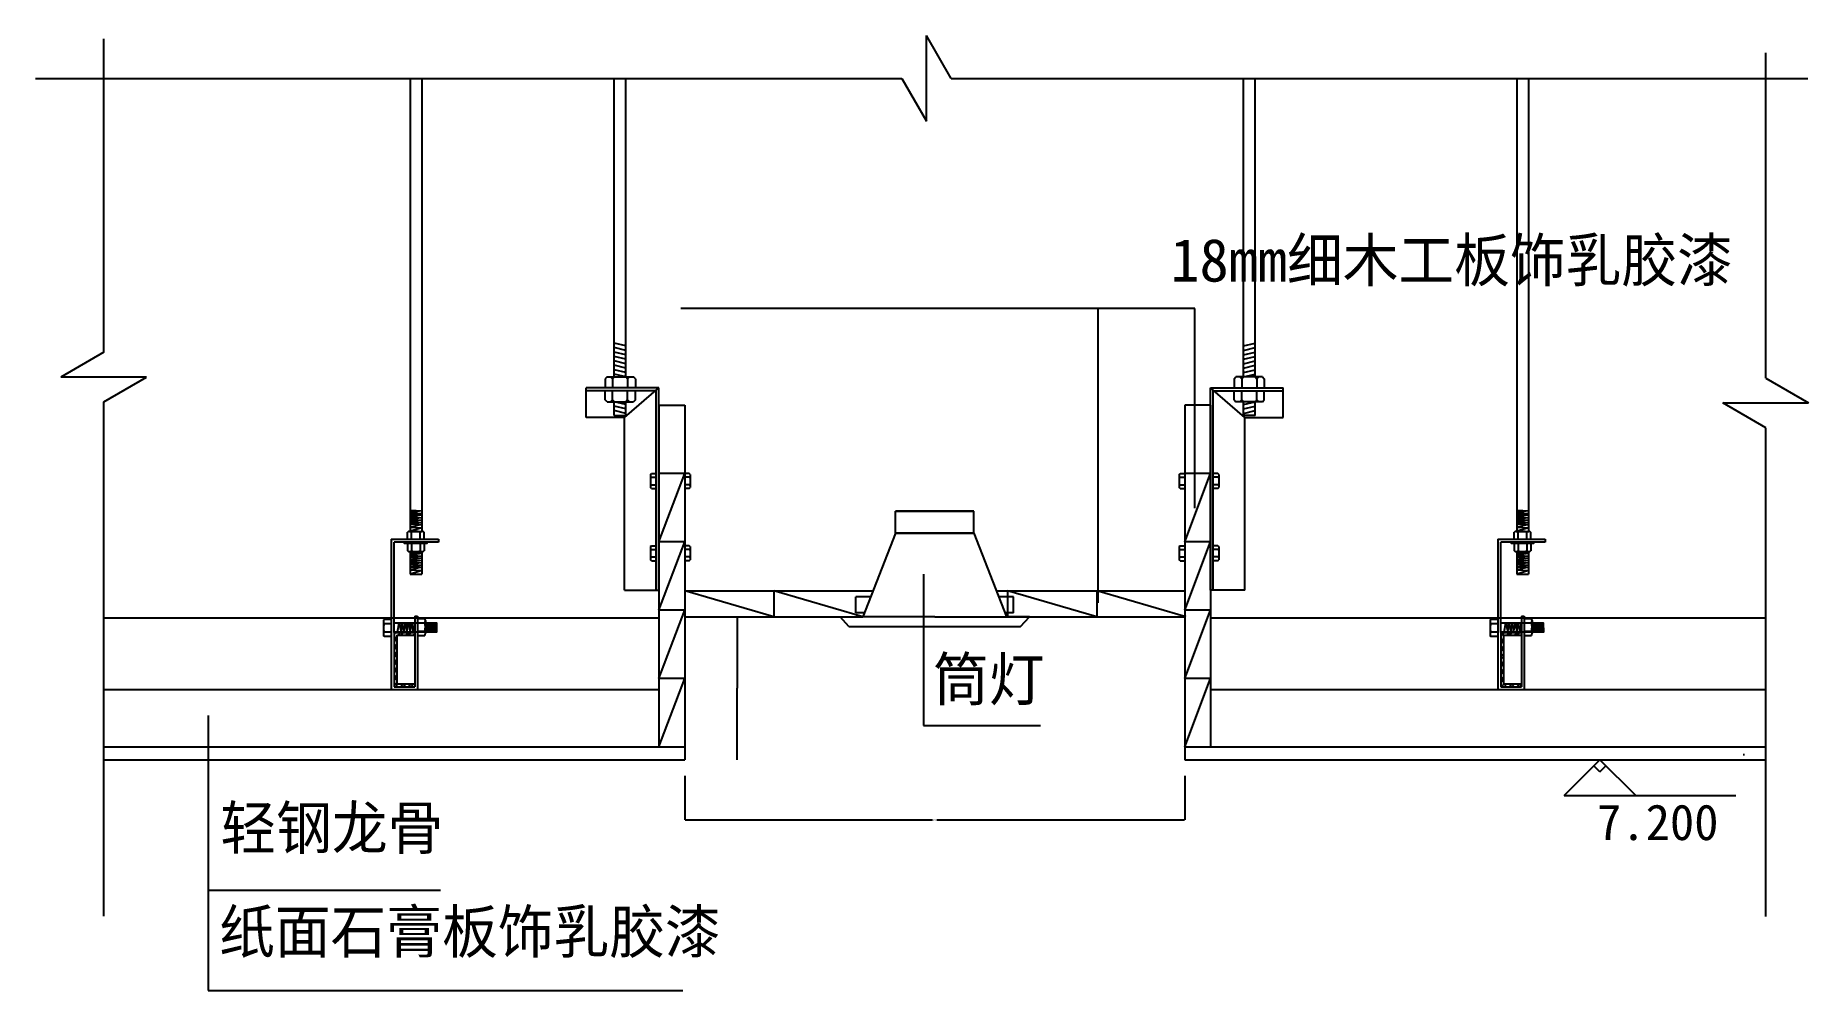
# Model space of a CAD drawing. Header units: metres. Extents: x 0 to 1241, y 0 to 668.
import ezdxf

# ---------------------------------------------------------------- set-up
doc = ezdxf.new("R2010")
doc.units = ezdxf.units.M
for name, color, linetype in [('10', 8, 'Continuous'), ('16', 3, 'Continuous'), ('20', 1, 'Continuous'), ('5', 5, 'Continuous'), ('7', 7, 'Continuous'), ('8', 7, 'Continuous'), ('D', 3, 'Continuous'), ('PUB_HATCH', 7, 'Continuous'), ('家具', 2, 'Continuous')]:
    doc.layers.add(name, color=color, linetype=linetype)
doc.dimstyles.get("Standard").update_dxf_attribs({"dimtxt": 2.5, "dimasz": 2.5, "dimexe": 1.25, "dimexo": 0.625, "dimtad": 1, "dimcen": 2.5, "dimazin": 3, "dimtfac": 1, "dimtmove": 0, "dimatfit": 3})

# ---------------------------------------------------------------- blocks, each defined once
blk = doc.blocks.new('3UP7YMGF')
at = {"color": 0}
for p, q in [((55921.72, 27959.95), (55859.35, 27977.95)), ((55859.35, 27977.95), (55859.35, 27959.95))]:
    blk.add_line(p, q, dxfattribs=at)
blk = doc.blocks.new('P0J8LPTW')
at = {"color": 0}
for p, q in [((0, 0), (1, -1)), ((1, -1), (1, 0))]:
    blk.add_line(p, q, dxfattribs=at)
blk = doc.blocks.new('3UP7YKDT')
at = {"color": 0}
for p, q in [((55841.35, 28012.33), (55859.35, 28060.12)), ((55859.35, 28060.12), (55841.35, 28060.12))]:
    blk.add_line(p, q, dxfattribs=at)
blk = doc.blocks.new('BG1')
at = {"layer": '7'}
for p, q in [((-2.5, 2.5), (0, 0)), ((-2.5, 2.5), (9.5, 2.5)), ((2.5, 2.5), (0, 0)), ((-2.5, 0), (2.5, 0)), ((0, 0.85), (-0.42, 0.42)), ((0, 0.85), (0.42, 0.42))]:
    blk.add_line(p, q, dxfattribs=at)
blk = doc.blocks.new('_CLOSEDFILLED')
at = {"color": 0, "linetype": 'BYBLOCK'}
blk.add_solid([(-1, 0.2), (0, 0), (-1, -0.2)], dxfattribs=at)
blk = doc.blocks.new('*D1')
for p, q in [((454.39, 150.05), (454.39, 119.27)), ((804.39, 150.05), (804.39, 119.27)), ((454.64, 119.27), (627.89, 119.27)), ((630.89, 119.27), (804.14, 119.27))]:
    blk.add_line(p, q)
at = {"layer": 'Defpoints'}
for p in [(454.39, 150.05), (804.39, 150.05), (454.39, 119.27)]:
    blk.add_point(p, dxfattribs=at)
at = {"layer": '7', "xscale": 0.25, "yscale": 0.25, "rotation": 180}
blk.add_blockref('_CLOSEDFILLED', (454.39, 119.27), dxfattribs=at)
at = {"layer": '7', "xscale": 0.25, "yscale": 0.25}
blk.add_blockref('_CLOSEDFILLED', (804.39, 119.27), dxfattribs=at)
at = {"layer": '7', "insert": (629.39, 119.27), "char_height": 1, "attachment_point": 5}
blk.add_mtext('350', dxfattribs=at)
blk = doc.blocks.new('*D2')
for p, q in [((491.16, 261.45), (491.16, 211.45)), ((490.91, 211.45), (490.66, 211.45)), ((491.16, 161.45), (491.16, 211.45)), ((491.16, 211.45), (491.16, 211.45)), ((491.41, 211.45), (491.66, 211.45))]:
    blk.add_line(p, q)
at = {"layer": 'Defpoints'}
for p in [(491.16, 261.45), (491.16, 211.45), (491.16, 161.45)]:
    blk.add_point(p, dxfattribs=at)
at = {"layer": '7', "xscale": 0.25, "yscale": 0.25}
blk.add_blockref('_CLOSEDFILLED', (491.16, 211.45), dxfattribs=at)
at = {"layer": '7', "xscale": 0.25, "yscale": 0.25, "rotation": 180}
blk.add_blockref('_CLOSEDFILLED', (491.16, 211.45), dxfattribs=at)
at = {"layer": '7', "insert": (491.16, 212.575), "char_height": 1, "attachment_point": 5}
blk.add_mtext('0', dxfattribs=at)

msp = doc.modelspace()

# ---------------------------------------------------------------- hatches: boundary and pattern name
at = {"layer": '10'}
h = msp.add_hatch(dxfattribs=at)
h.set_pattern_fill('AR-SAND', scale=3)
h.paths.add_polyline_path([(47.78, 170.45), (47.78, 161.45), (454.39, 161.45), (454.39, 170.45)])
h = msp.add_hatch(dxfattribs=at)
h.set_pattern_fill('AR-SAND', scale=3)
h.paths.add_polyline_path([(804.39, 170.45), (804.39, 161.45), (1211, 161.45), (1211, 170.45)])
at = {"layer": '16'}
h = msp.add_hatch(dxfattribs=at)
h.set_pattern_fill('ANSI32', scale=0.4)
h.paths.add_polyline_path([(265.47, 248.45), (265.47, 250.45), (250.95, 250.45), (250.95, 212.45), (265.47, 212.45), (265.47, 214.45), (252.95, 214.45), (252.95, 248.45)])
h = msp.add_hatch(dxfattribs=at)
h.set_pattern_fill('ANSI32', scale=0.4)
h.paths.add_polyline_path([(1040.08, 248.45), (1040.08, 250.45), (1025.56, 250.45), (1025.56, 212.45), (1040.08, 212.45), (1040.08, 214.45), (1027.56, 214.45), (1027.56, 248.45)])

# ---------------------------------------------------------------- linework, layer by layer
at = {"layer": '10'}
for p, q in [((436.39, 260.45), (47.78, 260.45)), ((1211, 260.45), (822.39, 260.45))]:
    msp.add_line(p, q, dxfattribs=at)
at = {"layer": '16'}
for p, q in [((262.32, 637.95), (262.32, 321.01)), ((270.32, 637.95), (270.32, 321.05)), ((1036.93, 637.95), (1036.93, 321.01)), ((1044.93, 637.95), (1044.93, 321.05)), ((436.39, 409.41), (436.39, 170.45)), ((436.39, 409.41), (454.39, 409.41)), ((454.39, 409.41), (454.39, 161.45)), ((804.39, 409.41), (804.39, 161.45)), ((822.39, 409.41), (804.39, 409.41)), ((822.39, 409.41), (822.39, 170.45)), ((262.38, 335.86), (270.37, 335.47)), ((270.37, 335.47), (262.38, 334.44)), ((1036.99, 335.86), (1044.98, 335.47)), ((1044.98, 335.47), (1036.99, 334.44)), ((270.37, 332.39), (262.25, 331.23)), ((262.25, 331.23), (270.37, 330.71)), ((270.37, 330.71), (262.25, 329.55)), ((262.25, 329.55), (270.37, 329.04)), ((270.37, 329.04), (262.25, 328.14)), ((262.25, 328.14), (270.37, 327.37)), ((262.38, 334.44), (270.24, 333.67)), ((270.24, 333.67), (262.38, 332.9)), ((262.38, 332.9), (270.37, 332.39)), ((270.37, 327.37), (262.38, 326.34)), ((262.38, 326.34), (270.37, 325.95)), ((270.37, 325.95), (262.38, 324.02)), ((262.38, 324.02), (270.37, 323.63)), ((270.37, 323.63), (262.51, 321.19)), ((1044.98, 332.39), (1036.86, 331.23)), ((1036.86, 331.23), (1044.98, 330.71)), ((1044.98, 330.71), (1036.86, 329.55)), ((1036.86, 329.55), (1044.98, 329.04)), ((1044.98, 329.04), (1036.86, 328.14)), ((1036.86, 328.14), (1044.98, 327.37)), ((1036.99, 334.44), (1044.85, 333.67)), ((1044.85, 333.67), (1036.99, 332.9)), ((1036.99, 332.9), (1044.98, 332.39)), ((1044.98, 327.37), (1036.99, 326.34)), ((1036.99, 326.34), (1044.98, 325.95)), ((1044.98, 325.95), (1036.99, 324.02)), ((1036.99, 324.02), (1044.98, 323.63)), ((1044.98, 323.63), (1037.12, 321.19)), ((248.95, 315.61), (248.95, 210.45)), ((248.95, 315.61), (282.05, 315.61)), ((250.95, 250.45), (250.95, 313.62)), ((282.05, 313.62), (250.95, 313.62)), ((260.28, 315.61), (260.28, 320.64)), ((260.28, 312.47), (260.28, 307.44)), ((261.76, 321.07), (270.63, 321.07)), ((263.24, 315.61), (263.24, 320.64)), ((263.24, 312.47), (263.24, 307.44)), ((269.15, 315.61), (269.15, 320.64)), ((269.15, 312.47), (269.15, 307.44)), ((272.1, 315.61), (272.1, 320.64)), ((272.1, 312.47), (272.1, 307.44)), ((282.05, 315.61), (282.05, 313.62)), ((1023.56, 315.61), (1056.66, 315.61)), ((1023.56, 315.61), (1023.56, 210.45)), ((1025.56, 250.45), (1025.56, 313.62)), ((1056.66, 313.62), (1025.56, 313.62)), ((1034.9, 315.61), (1034.9, 320.64)), ((1034.9, 312.47), (1034.9, 307.44)), ((1036.37, 321.07), (1045.24, 321.07)), ((1037.85, 315.61), (1037.85, 320.64)), ((1037.85, 312.47), (1037.85, 307.44)), ((1043.76, 315.61), (1043.76, 320.64)), ((1043.76, 312.47), (1043.76, 307.44)), ((1046.72, 315.61), (1046.72, 320.64)), ((1046.72, 312.47), (1046.72, 307.44)), ((1056.66, 315.61), (1056.66, 313.62)), ((261.76, 307.01), (270.63, 307.01)), ((270.37, 302.49), (262.25, 301.33)), ((262.25, 301.33), (270.37, 300.82)), ((270.37, 300.82), (262.25, 299.66)), ((262.25, 299.66), (270.37, 299.15)), ((270.37, 299.15), (262.25, 298.25)), ((262.25, 298.25), (270.37, 297.47)), ((262.32, 307.06), (262.32, 291.12)), ((262.38, 305.97), (270.37, 305.58)), ((270.37, 305.58), (262.38, 304.55)), ((262.38, 304.55), (270.24, 303.78)), ((270.24, 303.78), (262.38, 303.01)), ((262.38, 303.01), (270.37, 302.49)), ((270.32, 307.02), (270.32, 291.12)), ((1036.37, 307.01), (1045.24, 307.01)), ((1044.98, 302.49), (1036.86, 301.33)), ((1036.86, 301.33), (1044.98, 300.82)), ((1044.98, 300.82), (1036.86, 299.66)), ((1036.86, 299.66), (1044.98, 299.15)), ((1044.98, 299.15), (1036.86, 298.25)), ((1036.86, 298.25), (1044.98, 297.47)), ((1036.93, 307.06), (1036.93, 291.12)), ((1036.99, 305.97), (1044.98, 305.58)), ((1044.98, 305.58), (1036.99, 304.55)), ((1036.99, 304.55), (1044.85, 303.78)), ((1044.85, 303.78), (1036.99, 303.01)), ((1036.99, 303.01), (1044.98, 302.49)), ((1044.93, 307.02), (1044.93, 291.12)), ((262.32, 291.12), (270.32, 291.12)), ((270.37, 297.47), (262.38, 296.44)), ((262.38, 296.44), (270.37, 296.06)), ((270.37, 296.06), (262.38, 294.13)), ((262.38, 294.13), (270.37, 293.74)), ((270.37, 293.74), (262.51, 291.3)), ((1036.93, 291.12), (1044.93, 291.12)), ((1044.98, 297.47), (1036.99, 296.44)), ((1036.99, 296.44), (1044.98, 296.06)), ((1044.98, 296.06), (1036.99, 294.13)), ((1036.99, 294.13), (1044.98, 293.74)), ((1044.98, 293.74), (1037.12, 291.3)), ((454.39, 279.45), (586.16, 279.45)), ((672.63, 279.45), (804.39, 279.45)), ((265.47, 261.75), (267.47, 261.75)), ((265.47, 261.75), (265.47, 212.45)), ((267.47, 261.75), (267.47, 210.45)), ((454.39, 261.45), (579.13, 261.45)), ((679.65, 261.45), (804.39, 261.45)), ((1040.08, 261.75), (1042.08, 261.75)), ((1040.08, 261.75), (1040.08, 212.45)), ((1042.08, 261.75), (1042.08, 210.45)), ((243.51, 257.93), (243.51, 249.06)), ((248.97, 259.4), (243.95, 259.4)), ((248.97, 256.45), (243.95, 256.45)), ((248.97, 250.54), (243.95, 250.54)), ((250.95, 250.45), (265.47, 250.45)), ((250.95, 250.45), (250.95, 212.45)), ((252.95, 248.45), (265.47, 248.45)), ((252.95, 248.45), (252.95, 214.45)), ((253.37, 250.74), (254.56, 257.2)), ((254.56, 257.2), (255.9, 250.69)), ((255.9, 250.69), (256.63, 257.2)), ((256.63, 257.2), (257.92, 250.74)), ((257.92, 250.74), (258.96, 257.2)), ((258.96, 257.2), (259.99, 250.74)), ((259.99, 250.74), (261.18, 257.2)), ((261.18, 257.2), (262.22, 250.74)), ((262.22, 250.74), (263.1, 257.15)), ((263.1, 257.15), (264.34, 250.74)), ((264.34, 250.74), (265.42, 257.15)), ((265.47, 250.45), (265.47, 248.45)), ((267.42, 260.18), (272.44, 260.18)), ((267.42, 257.23), (272.44, 257.23)), ((267.42, 251.32), (272.44, 251.32)), ((267.42, 248.36), (272.44, 248.36)), ((272.88, 258.7), (272.88, 249.84)), ((273.3, 250.73), (273.63, 257.21)), ((273.63, 257.21), (274.2, 250.77)), ((274.2, 250.77), (274.78, 257.17)), ((274.78, 257.17), (275.52, 250.73)), ((275.52, 250.73), (276.17, 257.21)), ((276.17, 257.21), (276.85, 250.73)), ((276.85, 250.73), (277.46, 257.21)), ((277.46, 257.21), (278.25, 250.73)), ((278.25, 250.73), (278.86, 257.24)), ((278.86, 257.24), (279.5, 250.73)), ((279.5, 250.73), (280.33, 257.14)), ((1018.12, 257.93), (1018.12, 249.06)), ((1023.58, 259.4), (1018.56, 259.4)), ((1023.58, 256.45), (1018.56, 256.45)), ((1023.58, 250.54), (1018.56, 250.54)), ((1025.56, 250.45), (1040.08, 250.45)), ((1025.56, 250.45), (1025.56, 212.45)), ((1027.56, 248.45), (1040.08, 248.45)), ((1027.56, 248.45), (1027.56, 214.45)), ((1027.98, 250.74), (1029.17, 257.2)), ((1029.17, 257.2), (1030.51, 250.69)), ((1030.51, 250.69), (1031.24, 257.2)), ((1031.24, 257.2), (1032.53, 250.74)), ((1032.53, 250.74), (1033.57, 257.2)), ((1033.57, 257.2), (1034.6, 250.74)), ((1034.6, 250.74), (1035.79, 257.2)), ((1035.79, 257.2), (1036.83, 250.74)), ((1036.83, 250.74), (1037.71, 257.15)), ((1037.71, 257.15), (1038.95, 250.74)), ((1038.95, 250.74), (1040.03, 257.15)), ((1040.08, 250.45), (1040.08, 248.45)), ((1042.03, 260.18), (1047.06, 260.18)), ((1042.03, 257.23), (1047.06, 257.23)), ((1042.03, 251.32), (1047.06, 251.32)), ((1042.03, 248.36), (1047.06, 248.36)), ((1047.49, 258.7), (1047.49, 249.84)), ((1047.91, 250.73), (1048.24, 257.21)), ((1048.24, 257.21), (1048.81, 250.77)), ((1048.81, 250.77), (1049.39, 257.17)), ((1049.39, 257.17), (1050.13, 250.73)), ((1050.13, 250.73), (1050.78, 257.21)), ((1050.78, 257.21), (1051.46, 250.73)), ((1051.46, 250.73), (1052.07, 257.21)), ((1052.07, 257.21), (1052.86, 250.73)), ((1052.86, 250.73), (1053.47, 257.24)), ((1053.47, 257.24), (1054.11, 250.73)), ((1054.11, 250.73), (1054.94, 257.14)), ((248.97, 247.59), (243.95, 247.59)), ((1023.58, 247.59), (1018.56, 247.59)), ((250.95, 212.45), (265.47, 212.45)), ((252.95, 214.45), (265.47, 214.45)), ((1025.56, 212.45), (1040.08, 212.45)), ((1027.56, 214.45), (1040.08, 214.45)), ((47.78, 210.45), (436.39, 210.45)), ((248.95, 210.45), (267.47, 210.45)), ((822.39, 210.45), (1211, 210.45)), ((1023.56, 210.45), (1042.08, 210.45)), ((47.78, 170.45), (454.39, 170.45)), ((47.78, 161.45), (454.39, 161.45)), ((804.39, 170.45), (1211, 170.45)), ((804.39, 161.45), (1211, 161.45))]:
    msp.add_line(p, q, dxfattribs=at)
for points in [[(258.4, 313.55), (273.87, 313.55), (273.87, 312.58), (258.4, 312.58)], [(1033.01, 313.55), (1048.48, 313.55), (1048.48, 312.58), (1033.01, 312.58)]]:
    msp.add_lwpolyline(points, close=True, dxfattribs=at)
for points in [[(250.84, 257.22), (280.67, 257.22), (280.77, 250.74), (250.95, 250.74)], [(1025.45, 257.22), (1055.28, 257.22), (1055.38, 250.74), (1025.56, 250.74)]]:
    msp.add_lwpolyline(points, dxfattribs=at)
for centre, radius, start, end in [((261.76, 318.35), 2.72, 57.13, 122.87), ((266.19, 310.84), 10.24, 73, 107), ((270.63, 318.35), 2.72, 57.13, 122.87), ((1036.37, 318.35), 2.72, 57.13, 122.87), ((1040.81, 310.84), 10.24, 73, 107), ((1045.24, 318.35), 2.72, 57.13, 122.87), ((261.76, 309.73), 2.72, 237.13, 302.87), ((266.19, 317.24), 10.24, 253, 287), ((270.63, 309.73), 2.72, 237.13, 302.87), ((1036.37, 309.73), 2.72, 237.13, 302.87), ((1040.81, 317.24), 10.24, 253, 287), ((1045.24, 309.73), 2.72, 237.13, 302.87), ((246.23, 257.93), 2.72, 147.13, 212.87), ((253.75, 253.5), 10.24, 163, 197), ((246.23, 249.06), 2.72, 147.13, 212.87), ((262.64, 254.27), 10.24, 343, 17), ((270.16, 258.7), 2.72, 327.13, 32.87), ((270.16, 249.84), 2.72, 327.13, 32.87), ((1028.36, 253.5), 10.24, 163, 197), ((1020.85, 257.93), 2.72, 147.13, 212.87), ((1020.85, 249.06), 2.72, 147.13, 212.87), ((1037.26, 254.27), 10.24, 343, 17), ((1044.77, 258.7), 2.72, 327.13, 32.87), ((1044.77, 249.84), 2.72, 327.13, 32.87)]:
    msp.add_arc(centre, radius, start, end, dxfattribs=at)
at = {"layer": '20'}
for p, q in [((47.78, 446.38), (47.78, 665.64)), ((623.69, 607.95), (623.69, 667.95)), ((641.01, 637.95), (623.69, 667.95)), ((1211, 428.29), (1211, 655.81)), ((0, 637.95), (606.37, 637.95)), ((606.37, 637.95), (623.69, 607.95)), ((641.01, 637.95), (1240.43, 637.95)), ((47.78, 446.38), (17.78, 429.06)), ((77.78, 429.06), (17.78, 429.06)), ((47.78, 411.74), (77.78, 429.06)), ((1211, 428.29), (1241, 410.97)), ((47.78, 52.01), (47.78, 411.74)), ((1211, 393.65), (1181, 410.97)), ((1181, 410.97), (1241, 410.97)), ((1211, 51.87), (1211, 393.65))]:
    msp.add_line(p, q, dxfattribs=at)
at = {"layer": '5'}
for p, q in [((436.39, 421.46), (385.48, 421.46)), ((385.48, 400.7), (385.48, 421.46)), ((434.39, 419.46), (385.48, 419.46)), ((412.39, 400.7), (436.39, 421.46)), ((434.39, 280.05), (434.39, 419.46)), ((436.39, 280.05), (436.39, 421.46)), ((822.39, 280.05), (822.39, 421.46)), ((822.39, 421.46), (873.31, 421.46)), ((846.4, 400.7), (822.39, 421.46)), ((824.39, 280.05), (824.39, 419.46)), ((824.39, 419.46), (873.31, 419.46)), ((873.31, 400.7), (873.31, 421.46)), ((412.39, 400.7), (385.48, 400.7)), ((412.39, 280.05), (412.39, 400.7)), ((846.4, 400.7), (873.31, 400.7)), ((846.4, 280.05), (846.4, 400.7)), ((412.39, 280.05), (436.39, 280.05)), ((846.4, 280.05), (822.39, 280.05))]:
    msp.add_line(p, q, dxfattribs=at)
at = {"layer": 'D'}
for p, q in [((413.15, 450.78), (405.15, 452.75)), ((413.15, 447.69), (405.15, 449.66)), ((845.63, 450.78), (853.63, 452.75)), ((845.63, 447.69), (853.63, 449.66)), ((413.15, 444.59), (405.15, 446.56)), ((413.15, 441.5), (405.15, 443.47)), ((413.15, 438.41), (405.15, 440.38)), ((413.15, 435.32), (405.15, 437.29)), ((845.63, 444.59), (853.63, 446.56)), ((845.63, 441.5), (853.63, 443.47)), ((845.63, 438.41), (853.63, 440.38)), ((845.63, 435.32), (853.63, 437.29)), ((413.15, 432.22), (405.15, 434.19)), ((413.15, 429.13), (405.15, 431.1)), ((845.63, 432.22), (853.63, 434.19)), ((845.63, 429.13), (853.63, 431.1)), ((413.15, 409.87), (405.15, 411.84)), ((845.63, 409.87), (853.63, 411.84)), ((413.15, 406.77), (405.15, 408.74)), ((413.15, 403.68), (405.15, 405.65)), ((845.63, 406.77), (853.63, 408.74)), ((845.63, 403.68), (853.63, 405.65))]:
    msp.add_line(p, q, dxfattribs=at)
at = {"layer": '家具'}
for p, q in [((405.15, 429.13), (405.15, 637.95)), ((413.15, 429.13), (413.15, 637.95)), ((845.63, 429.13), (845.63, 637.95)), ((853.63, 429.13), (853.63, 637.95)), ((400.07, 429.13), (398.75, 427.81)), ((398.75, 427.81), (398.75, 421.46)), ((400.07, 429.13), (418.56, 429.13)), ((403.86, 427.81), (402.55, 429.13)), ((405.21, 429.13), (403.89, 427.81)), ((403.89, 427.81), (403.89, 421.46)), ((414.44, 427.81), (413.12, 429.13)), ((415.78, 429.13), (414.47, 427.81)), ((414.47, 427.81), (414.47, 421.46)), ((419.87, 427.81), (418.56, 429.13)), ((419.87, 427.81), (419.87, 421.46)), ((838.91, 427.81), (840.23, 429.13)), ((838.91, 427.81), (838.91, 421.46)), ((858.72, 429.13), (840.23, 429.13)), ((843, 429.13), (844.32, 427.81)), ((844.32, 427.81), (844.32, 421.46)), ((844.35, 427.81), (845.66, 429.13)), ((853.58, 429.13), (854.89, 427.81)), ((854.89, 427.81), (854.89, 421.46)), ((854.92, 427.81), (856.24, 429.13)), ((858.72, 429.13), (860.03, 427.81)), ((860.03, 427.81), (860.03, 421.46)), ((398.75, 413.1), (398.75, 419.46)), ((400.07, 411.78), (398.75, 413.1)), ((400.07, 411.78), (418.56, 411.78)), ((403.86, 413.1), (402.55, 411.78)), ((403.89, 413.1), (403.89, 419.46)), ((405.21, 411.78), (403.89, 413.1)), ((405.15, 402.15), (405.15, 411.84)), ((414.44, 413.1), (413.12, 411.78)), ((413.15, 402.15), (413.15, 411.81)), ((414.47, 413.1), (414.47, 419.46)), ((415.78, 411.78), (414.47, 413.1)), ((419.87, 413.1), (418.56, 411.78)), ((419.87, 413.1), (419.87, 419.46)), ((838.91, 413.1), (838.91, 419.46)), ((838.91, 413.1), (840.23, 411.78)), ((858.72, 411.78), (840.23, 411.78)), ((843, 411.78), (844.32, 413.1)), ((844.32, 413.1), (844.32, 419.46)), ((844.35, 413.1), (845.66, 411.78)), ((845.63, 402.15), (845.63, 411.81)), ((853.58, 411.78), (854.89, 413.1)), ((853.63, 402.15), (853.63, 411.84)), ((854.89, 413.1), (854.89, 419.46)), ((854.92, 413.1), (856.24, 411.78)), ((858.72, 411.78), (860.03, 413.1)), ((860.03, 413.1), (860.03, 419.46)), ((405.15, 402.15), (413.15, 402.15)), ((853.63, 402.15), (845.63, 402.15)), ((430.56, 360.96), (431.21, 361.62)), ((430.56, 360.96), (430.56, 351.72)), ((431.21, 361.62), (434.39, 361.62)), ((457.57, 361.62), (454.39, 361.62)), ((458.23, 360.96), (457.57, 361.62)), ((458.23, 360.96), (458.23, 351.72)), ((800.56, 360.96), (801.21, 361.62)), ((800.56, 360.96), (800.56, 351.72)), ((801.21, 361.62), (804.39, 361.62)), ((827.57, 361.62), (824.39, 361.62)), ((828.23, 360.96), (827.57, 361.62)), ((828.23, 360.96), (828.23, 351.72)), ((431.21, 359.06), (430.56, 359.72)), ((430.56, 358.39), (431.21, 359.05)), ((431.21, 353.78), (430.56, 354.43)), ((430.56, 353.1), (431.21, 353.76)), ((431.21, 351.06), (430.56, 351.72)), ((431.21, 359.05), (434.39, 359.05)), ((431.21, 353.76), (434.39, 353.76)), ((431.21, 351.06), (434.39, 351.06)), ((457.57, 359.05), (454.39, 359.05)), ((457.57, 353.76), (454.39, 353.76)), ((457.57, 351.06), (454.39, 351.06)), ((457.57, 359.06), (458.23, 359.72)), ((458.23, 358.39), (457.57, 359.05)), ((457.57, 353.78), (458.23, 354.43)), ((458.23, 353.1), (457.57, 353.76)), ((457.57, 351.06), (458.23, 351.72)), ((801.21, 359.06), (800.56, 359.72)), ((800.56, 358.39), (801.21, 359.05)), ((801.21, 353.78), (800.56, 354.43)), ((800.56, 353.1), (801.21, 353.76)), ((801.21, 351.06), (800.56, 351.72)), ((801.21, 359.05), (804.39, 359.05)), ((801.21, 353.76), (804.39, 353.76)), ((801.21, 351.06), (804.39, 351.06)), ((827.57, 359.05), (824.39, 359.05)), ((827.57, 353.76), (824.39, 353.76)), ((827.57, 351.06), (824.39, 351.06)), ((827.57, 359.06), (828.23, 359.72)), ((828.23, 358.39), (827.57, 359.05)), ((827.57, 353.78), (828.23, 354.43)), ((828.23, 353.1), (827.57, 353.76)), ((827.57, 351.06), (828.23, 351.72)), ((656.86, 335.31), (601.93, 335.31)), ((601.93, 335.31), (656.86, 335.31)), ((601.93, 319.87), (601.93, 335.31)), ((656.86, 319.87), (656.86, 335.31)), ((430.56, 310.45), (431.21, 311.11)), ((430.56, 310.45), (430.56, 301.2)), ((431.21, 311.11), (434.39, 311.11)), ((457.57, 311.11), (454.39, 311.11)), ((458.23, 310.45), (457.57, 311.11)), ((458.23, 310.45), (458.23, 301.2)), ((601.93, 319.87), (579.13, 261.45)), ((601.93, 319.87), (656.86, 319.87)), ((656.86, 319.87), (601.93, 319.87)), ((656.86, 319.87), (679.65, 261.45)), ((800.56, 310.45), (801.21, 311.11)), ((800.56, 310.45), (800.56, 301.2)), ((801.21, 311.11), (804.39, 311.11)), ((827.57, 311.11), (824.39, 311.11)), ((828.23, 310.45), (827.57, 311.11)), ((828.23, 310.45), (828.23, 301.2)), ((431.21, 308.55), (430.56, 309.21)), ((430.56, 307.88), (431.21, 308.54)), ((431.21, 303.26), (430.56, 303.92)), ((430.56, 302.59), (431.21, 303.25)), ((431.21, 300.55), (430.56, 301.2)), ((431.21, 308.54), (434.39, 308.54)), ((431.21, 303.25), (434.39, 303.25)), ((431.21, 300.55), (434.39, 300.55)), ((457.57, 308.54), (454.39, 308.54)), ((457.57, 303.25), (454.39, 303.25)), ((457.57, 300.55), (454.39, 300.55)), ((457.57, 308.55), (458.23, 309.21)), ((458.23, 307.88), (457.57, 308.54)), ((457.57, 303.26), (458.23, 303.92)), ((458.23, 302.59), (457.57, 303.25)), ((457.57, 300.55), (458.23, 301.2)), ((801.21, 308.55), (800.56, 309.21)), ((800.56, 307.88), (801.21, 308.54)), ((801.21, 303.26), (800.56, 303.92)), ((800.56, 302.59), (801.21, 303.25)), ((801.21, 300.55), (800.56, 301.2)), ((801.21, 308.54), (804.39, 308.54)), ((801.21, 303.25), (804.39, 303.25)), ((801.21, 300.55), (804.39, 300.55)), ((827.57, 308.54), (824.39, 308.54)), ((827.57, 303.25), (824.39, 303.25)), ((827.57, 300.55), (824.39, 300.55)), ((827.57, 308.55), (828.23, 309.21)), ((828.23, 307.88), (827.57, 308.54)), ((827.57, 303.26), (828.23, 303.92)), ((828.23, 302.59), (827.57, 303.25)), ((827.57, 300.55), (828.23, 301.2)), ((574.29, 264.15), (574.29, 275.26)), ((584.52, 275.26), (574.29, 275.26)), ((684.46, 275.26), (674.26, 275.26)), ((684.46, 264.15), (684.46, 275.26)), ((569.31, 254.68), (563.11, 261.45)), ((563.11, 261.45), (579.13, 261.45)), ((580.19, 264.15), (574.29, 264.15)), ((629.39, 261.45), (574.46, 261.45)), ((629.39, 261.45), (684.33, 261.45)), ((684.46, 264.15), (678.6, 264.15)), ((695.68, 261.45), (679.65, 261.45)), ((689.48, 254.68), (695.68, 261.45)), ((569.31, 254.68), (689.48, 254.68))]:
    msp.add_line(p, q, dxfattribs=at)

# ---------------------------------------------------------------- block references
at = {"layer": '7', "xscale": -10, "yscale": 10, "zscale": 10, "rotation": 180}
msp.add_blockref('BG1', (1095.01, 161.45), dxfattribs=at)
at = {"layer": 'PUB_HATCH'}
for name, p in [('3UP7YKDT', (-55404.96, -27698.5)), ('3UP7YKDT', (-55036.96, -27698.5)), ('3UP7YMGF', (-55404.96, -27698.5)), ('3UP7YMGF', (-55178.96, -27698.5))]:
    msp.add_blockref(name, p, dxfattribs=at)
at = {"layer": 'PUB_HATCH', "yscale": 18}
for p, xscale, rotation in [((436.39, 266.03), 47.79, 90), ((804.39, 266.03), 47.79, 90), ((579.13, 261.45), 62.37, 180), ((805.13, 261.45), 62.37, 180), ((436.39, 218.24), 47.79, 90), ((804.39, 218.24), 47.79, 90), ((436.39, 170.45), 47.79, 90), ((804.39, 170.45), 47.79, 90)]:
    msp.add_blockref('P0J8LPTW', p, dxfattribs=dict(at, xscale=xscale, rotation=rotation))

# ---------------------------------------------------------------- texts
at = {"layer": '7'}
msp.add_text('7.200', height=25, dxfattribs=at).set_placement((1092.95, 105.21))
at = {"layer": '8', "char_height": 30, "attachment_point": 1}
for s, insert in [('18mm细木工板饰乳胶漆', (794.36, 525.82)), ('筒灯', (628.21, 232.7)), ('轻钢龙骨', (129.45, 128.81)), ('纸面石膏板饰乳胶漆', (128.59, 56.18))]:
    msp.add_mtext(s, dxfattribs=dict(at, insert=insert))

# ---------------------------------------------------------------- dimensions: what is measured, and where the dimension line sits
at = {"layer": '7'}
for base, p1, p2, picture, middle in [((491.16, 211.45), (491.16, 161.45), (491.16, 261.45), '*D2', (491.16, 212.575)), ((454.39, 119.27), (454.39, 150.05), (804.39, 150.05), '*D1', (629.39, 119.27))]:
    dim = msp.add_linear_dim(base=base, p1=p1, p2=p2, dimstyle='Standard', dxfattribs=at)
    dim.commit()
    dim.dimension.update_dxf_attribs({"geometry": picture, "text_midpoint": middle})

# ---------------------------------------------------------------- leaders
for points in [[(743.9, 271.25), (743.9, 476.95), (451.7, 476.95)], [(811.56, 337.42), (811.56, 476.95), (461.78, 476.95)], [(621.45, 291.18), (621.45, 185.43), (703.33, 185.43)], [(120.79, 192.4), (120.79, 70.26), (283.48, 70.26)], [(120.79, 169.04), (120.79, 0), (453.13, 0)]]:
    msp.add_leader(points, dimstyle='Standard', dxfattribs=at)

doc.saveas('drawing.dxf')
